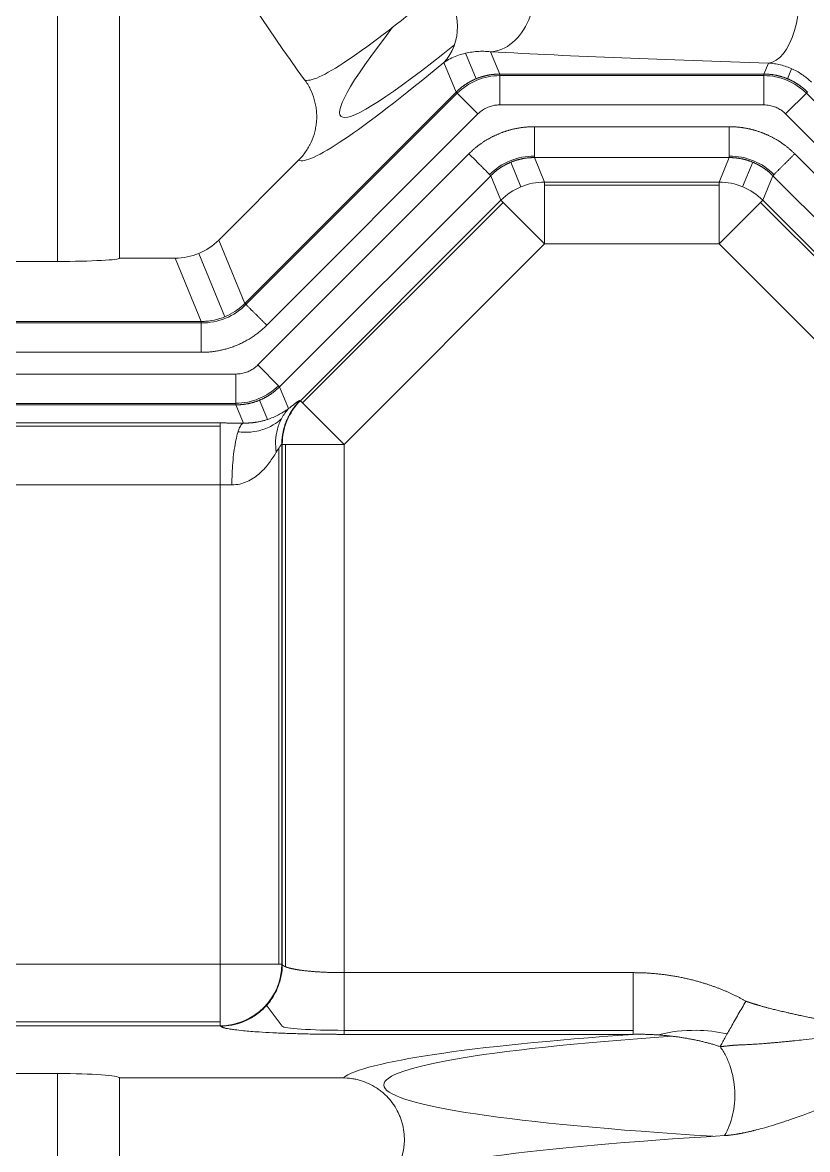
# Model space of a CAD drawing. Header units: millimetres. Extents: x 409 to 2276, y 1039 to 1674.
# Drawn here: x 1726.27 to 1738.97, y 1477.09 to 1495.32 of the extents above; entities that cross this region are included whole.
import ezdxf

# ---------------------------------------------------------------- set-up
doc = ezdxf.new("R2010")
doc.units = ezdxf.units.MM
doc.layers.add('粗实线层', color=7, linetype='Continuous', lineweight=35)

msp = doc.modelspace()

# ---------------------------------------------------------------- linework, layer by layer
at = {"layer": '粗实线层', "lineweight": 20}
for p, q in [((1726.838, 1491.457), (1726.838, 1504.55)), ((1727.838, 1491.51), (1727.838, 1500.062)), ((1733.609, 1494.411), (1733.437, 1494.825)), ((1733.99, 1494.488), (1733.841, 1494.848)), ((1733.284, 1494.195), (1733.086, 1494.675)), ((1738.262, 1494.488), (1738.336, 1494.666)), ((1738.644, 1494.411), (1738.712, 1494.574)), ((1733.99, 1493.989), (1733.99, 1494.488)), ((1738.262, 1494.488), (1733.99, 1494.488)), ((1733.99, 1494.463), (1738.262, 1494.463)), ((1738.262, 1493.989), (1738.262, 1494.488)), ((1733.284, 1494.195), (1729.868, 1490.779)), ((1733.637, 1493.842), (1733.284, 1494.195)), ((1738.615, 1493.842), (1738.968, 1494.195)), ((1729.885, 1490.761), (1733.302, 1494.178)), ((1738.951, 1494.178), (1742.367, 1490.761)), ((1733.637, 1493.842), (1730.221, 1490.426)), ((1738.262, 1493.989), (1733.99, 1493.989)), ((1742.032, 1490.426), (1738.615, 1493.842)), ((1737.703, 1493.636), (1734.55, 1493.636)), ((1733.491, 1493.197), (1730.076, 1489.782)), ((1734.55, 1493.137), (1734.715, 1492.74)), ((1737.703, 1493.137), (1734.55, 1493.137)), ((1737.703, 1493.137), (1737.538, 1492.74)), ((1742.177, 1489.782), (1738.762, 1493.197)), ((1730.737, 1493.095), (1729.444, 1491.802)), ((1734.333, 1492.663), (1734.168, 1493.06)), ((1737.92, 1492.663), (1738.084, 1493.06)), ((1733.844, 1492.844), (1730.429, 1489.429)), ((1733.844, 1492.844), (1734.008, 1492.447)), ((1734.715, 1491.741), (1734.715, 1492.74)), ((1734.715, 1492.74), (1737.538, 1492.74)), ((1737.538, 1491.741), (1737.538, 1492.74)), ((1738.409, 1492.844), (1738.244, 1492.447)), ((1741.824, 1489.429), (1738.409, 1492.844)), ((1734.715, 1492.69), (1737.538, 1492.69)), ((1730.765, 1489.204), (1734.008, 1492.447)), ((1730.8, 1489.169), (1734.044, 1492.412)), ((1734.715, 1491.741), (1734.008, 1492.447)), ((1737.538, 1491.741), (1738.244, 1492.447)), ((1738.209, 1492.412), (1741.452, 1489.169)), ((1738.244, 1492.447), (1741.488, 1489.204)), ((1729.444, 1491.802), (1729.868, 1490.779)), ((1731.471, 1488.498), (1734.715, 1491.741)), ((1734.715, 1491.741), (1737.538, 1491.741)), ((1737.538, 1491.741), (1740.781, 1488.498)), ((1728.738, 1491.51), (1727.838, 1491.51)), ((1728.738, 1491.51), (1729.162, 1490.486)), ((1729.544, 1490.563), (1729.12, 1491.586)), ((1726.838, 1491.457), (1724.338, 1491.457)), ((1729.162, 1490.486), (1632.091, 1490.486)), ((1632.091, 1490.462), (1729.162, 1490.462)), ((1729.162, 1489.987), (1729.162, 1490.486)), ((1729.162, 1489.987), (1632.091, 1489.987)), ((1729.723, 1489.636), (1631.53, 1489.636)), ((1729.723, 1489.137), (1729.723, 1489.636)), ((1730.429, 1489.429), (1730.076, 1489.782)), ((1730.575, 1489.076), (1730.429, 1489.429)), ((1631.53, 1489.162), (1729.723, 1489.162)), ((1729.723, 1489.137), (1631.53, 1489.137)), ((1729.845, 1488.843), (1729.723, 1489.137)), ((1730.105, 1489.214), (1730.234, 1488.901)), ((1730.765, 1489.204), (1730.758, 1489.205)), ((1731.471, 1488.498), (1730.765, 1489.204)), ((1725.86, 1488.844), (1729.468, 1488.844)), ((1729.468, 1488.795), (1725.86, 1488.795)), ((1730.549, 1488.88), (1730.543, 1488.882)), ((1730.417, 1488.44), (1730.417, 1480.094)), ((1730.464, 1488.5), (1730.467, 1488.5)), ((1730.467, 1488.5), (1730.467, 1480.094)), ((1730.473, 1488.498), (1730.467, 1488.5)), ((1730.473, 1480.086), (1730.473, 1488.498)), ((1731.471, 1488.498), (1730.473, 1488.498)), ((1730.522, 1480.05), (1730.522, 1488.498)), ((1731.471, 1479.954), (1731.471, 1488.498)), ((1725.341, 1487.846), (1729.468, 1487.846)), ((1729.468, 1487.846), (1729.468, 1480.094)), ((1712.744, 1480.094), (1729.468, 1480.094)), ((1729.468, 1480.094), (1730.467, 1480.094)), ((1729.468, 1480.094), (1729.468, 1479.096)), ((1730.467, 1480.094), (1730.473, 1480.086)), ((1731.471, 1479.954), (1736.148, 1479.954)), ((1736.148, 1479.954), (1736.148, 1478.956)), ((1730.472, 1479.088), (1730.214, 1479.433)), ((1729.468, 1479.161), (1712.744, 1479.161)), ((1712.744, 1479.096), (1729.468, 1479.096)), ((1729.468, 1479.096), (1729.474, 1479.089)), ((1731.471, 1479.021), (1736.148, 1479.021)), ((1731.471, 1478.956), (1736.148, 1478.956)), ((1724.338, 1478.322), (1726.838, 1478.322)), ((1726.838, 1464.772), (1726.838, 1478.322)), ((1727.838, 1478.252), (1731.45, 1478.252)), ((1727.838, 1469.26), (1727.838, 1478.252))]:
    msp.add_line(p, q, dxfattribs=at)
msp.add_arc((1748.126, 1507.161), 21.494, 199.2849, 216.4349, dxfattribs=at)
for centre, major_axis, ratio, start_param, end_param in [((1733.841, 1495.847), (-0.054, -0.999), 0.718947, 0.075367, 2.137111), ((1738.336, 1495.665), (-0.03, -1), 0.49273, 0.06018, 2.121926), ((1745.85, 1509.437), (15.031, 15.031), 0.052336, 3.157201, 3.646995), ((1732.38, 1495.381), (0.637, -0.771), 0.873781, 0.107825, 1.528148), ((1746.451, 1508.837), (15.031, 15.031), 0.052336, 2.750099, 3.591554), ((1748.126, 1495.569), (19.842, 0), 0.052336, 3.908682, 4.196388), ((1746.451, 1508.837), (15.73, 15.73), 0.052336, 3.15851, 3.646994), ((1734.002, 1493.462), (-0.383, 0.925), 0.998395, 5.901338, 6.665033), ((1738.251, 1493.462), (0.383, 0.925), 0.998395, 5.901338, 6.665033), ((1734.541, 1492.16), (0.383, -0.925), 0.998395, 2.739177, 3.544008), ((1737.712, 1492.16), (-0.383, -0.925), 0.998395, 2.739177, 3.544008), ((1734.715, 1491.741), (0.924, 0.383), 0.998395, 1.178665, 1.962928), ((1737.538, 1491.741), (0.924, -0.383), 0.998395, 1.178665, 1.962928), ((1728.737, 1492.511), (0.383, -0.925), 0.998395, 5.891054, 6.675317), ((1726.838, 1491.51), (-1, 0), 0.052408, 1.570796, 3.141593), ((1729.171, 1491.463), (0.383, -0.925), 0.998395, 5.88077, 6.6856), ((1729.711, 1490.163), (-0.383, 0.925), 0.998395, 2.759745, 3.52344), ((1731.471, 1488.498), (0.383, 0.924), 0.998395, 1.178665, 1.962928), ((1729.468, 1480.094), (0.8, 0.6), 0.996204, 4.071054, 5.6382), ((1731.471, 1479.091), (-1, 0), 0.069927, 0.044693, 1.570796), ((1748.126, 1478.139), (-16.755, 0), 0.069756, 5.508891, 6.186275), ((1748.126, 1478.139), (16.011, 0), 0.069756, 2.358215, 3.981632), ((1726.838, 1478.252), (-1, 0), 0.069927, 3.141593, 4.712389), ((1748.126, 1476.476), (-16.011, 0), 0.069756, 5.427735, 6.18907)]:
    msp.add_ellipse(centre, major_axis=major_axis, ratio=ratio, start_param=start_param, end_param=end_param, dxfattribs=at)
for points, degree in [([(1733.841, 1494.848), (1733.806, 1494.852), (1733.735, 1494.857), (1733.626, 1494.854), (1733.516, 1494.842), (1733.406, 1494.819), (1733.297, 1494.785), (1733.189, 1494.738), (1733.12, 1494.697), (1733.086, 1494.675)], 3), ([(1739.035, 1494.356), (1739.015, 1494.375), (1738.972, 1494.414), (1738.899, 1494.47), (1738.818, 1494.522), (1738.728, 1494.568), (1738.631, 1494.608), (1738.532, 1494.637), (1738.433, 1494.657), (1738.368, 1494.664), (1738.336, 1494.666)], 3), ([(1733.99, 1493.989), (1733.969, 1493.989), (1733.925, 1493.986), (1733.855, 1493.972), (1733.783, 1493.946), (1733.709, 1493.905), (1733.661, 1493.866), (1733.637, 1493.842)], 3), ([(1738.615, 1493.842), (1738.6, 1493.858), (1738.567, 1493.887), (1738.508, 1493.926), (1738.438, 1493.959), (1738.357, 1493.982), (1738.295, 1493.989), (1738.262, 1493.989)], 3), ([(1730.076, 1489.782), (1730.06, 1489.766), (1730.025, 1489.736), (1729.965, 1489.697), (1729.897, 1489.665), (1729.817, 1489.642), (1729.756, 1489.636), (1729.723, 1489.636)], 3), ([(1729.468, 1488.844), (1729.658, 1488.844), (1729.845, 1488.843)], 2), ([(1729.468, 1487.846), (1729.5, 1487.846), (1729.563, 1487.845), (1729.626, 1487.845), (1729.657, 1487.844)], 3)]:
    msp.add_open_spline(points, degree=degree, dxfattribs=at)
for points, degree, knots in [([(1730.737, 1493.095), (1730.779, 1493.137), (1730.817, 1493.183), (1730.867, 1493.255), (1730.883, 1493.28), (1730.905, 1493.319), (1730.912, 1493.332), (1730.926, 1493.358), (1730.932, 1493.372), (1730.963, 1493.439), (1730.983, 1493.495), (1731.005, 1493.58), (1731.011, 1493.609), (1731.018, 1493.653), (1731.02, 1493.668), (1731.024, 1493.698), (1731.025, 1493.712), (1731.031, 1493.786), (1731.03, 1493.845), (1731.021, 1493.933), (1731.017, 1493.963), (1731.008, 1494.006), (1731.005, 1494.021), (1730.998, 1494.05), (1730.994, 1494.064), (1730.974, 1494.136), (1730.952, 1494.19), (1730.913, 1494.27), (1730.899, 1494.296), (1730.868, 1494.347), (1730.851, 1494.372), (1730.834, 1494.396)], 3, [0, 0, 0, 0, 0.125, 0.125, 0.1875, 0.1875, 0.21875, 0.21875, 0.25, 0.25, 0.375, 0.375, 0.4375, 0.4375, 0.46875, 0.46875, 0.5, 0.5, 0.625, 0.625, 0.6875, 0.6875, 0.71875, 0.71875, 0.75, 0.75, 0.875, 0.875, 0.9375, 0.9375, 1, 1, 1, 1]), ([(1733.99, 1494.488), (1733.986, 1494.488), (1733.976, 1494.488), (1733.961, 1494.487), (1733.946, 1494.487), (1733.931, 1494.486), (1733.917, 1494.485), (1733.902, 1494.484), (1733.887, 1494.482), (1733.872, 1494.481), (1733.858, 1494.479), (1733.843, 1494.477), (1733.828, 1494.475), (1733.814, 1494.472), (1733.799, 1494.469), (1733.785, 1494.466), (1733.77, 1494.463), (1733.756, 1494.46), (1733.742, 1494.456), (1733.727, 1494.452), (1733.713, 1494.448), (1733.699, 1494.444), (1733.685, 1494.44), (1733.671, 1494.435), (1733.657, 1494.43), (1733.643, 1494.425), (1733.629, 1494.42), (1733.615, 1494.415), (1733.602, 1494.409), (1733.588, 1494.403), (1733.575, 1494.397), (1733.561, 1494.391), (1733.548, 1494.384), (1733.535, 1494.378), (1733.521, 1494.371), (1733.508, 1494.364), (1733.496, 1494.356), (1733.483, 1494.349), (1733.47, 1494.341), (1733.457, 1494.334), (1733.445, 1494.326), (1733.433, 1494.317), (1733.42, 1494.309), (1733.408, 1494.301), (1733.396, 1494.292), (1733.385, 1494.283), (1733.373, 1494.274), (1733.361, 1494.265), (1733.35, 1494.255), (1733.339, 1494.246), (1733.327, 1494.236), (1733.316, 1494.226), (1733.306, 1494.216), (1733.295, 1494.206), (1733.288, 1494.199), (1733.284, 1494.195)], 3, [0, 0, 0, 0, 0.018859, 0.037718, 0.056578, 0.075438, 0.094298, 0.113158, 0.132018, 0.150879, 0.16974, 0.188601, 0.207463, 0.226325, 0.245187, 0.264049, 0.282912, 0.301775, 0.320639, 0.339503, 0.358367, 0.377231, 0.396096, 0.414962, 0.433827, 0.452693, 0.47156, 0.490427, 0.509294, 0.528161, 0.547029, 0.565897, 0.584766, 0.603635, 0.622505, 0.641374, 0.660245, 0.679116, 0.697987, 0.716859, 0.735731, 0.754604, 0.773478, 0.792351, 0.811226, 0.830101, 0.848977, 0.867853, 0.88673, 0.905608, 0.924486, 0.943364, 0.962243, 0.981121, 1, 1, 1, 1]), ([(1738.968, 1494.195), (1738.965, 1494.199), (1738.958, 1494.206), (1738.947, 1494.216), (1738.936, 1494.226), (1738.925, 1494.236), (1738.914, 1494.246), (1738.903, 1494.255), (1738.891, 1494.265), (1738.88, 1494.274), (1738.868, 1494.283), (1738.856, 1494.292), (1738.844, 1494.3), (1738.832, 1494.309), (1738.82, 1494.317), (1738.808, 1494.326), (1738.795, 1494.334), (1738.783, 1494.341), (1738.77, 1494.349), (1738.757, 1494.356), (1738.744, 1494.364), (1738.731, 1494.371), (1738.718, 1494.378), (1738.705, 1494.384), (1738.692, 1494.391), (1738.678, 1494.397), (1738.665, 1494.403), (1738.651, 1494.409), (1738.638, 1494.414), (1738.624, 1494.42), (1738.61, 1494.425), (1738.596, 1494.43), (1738.582, 1494.435), (1738.568, 1494.44), (1738.554, 1494.444), (1738.54, 1494.448), (1738.525, 1494.452), (1738.511, 1494.456), (1738.497, 1494.46), (1738.482, 1494.463), (1738.468, 1494.466), (1738.453, 1494.469), (1738.439, 1494.472), (1738.424, 1494.475), (1738.41, 1494.477), (1738.395, 1494.479), (1738.38, 1494.481), (1738.366, 1494.482), (1738.351, 1494.484), (1738.336, 1494.485), (1738.321, 1494.486), (1738.307, 1494.487), (1738.292, 1494.487), (1738.277, 1494.488), (1738.267, 1494.488), (1738.262, 1494.488)], 3, [0, 0, 0, 0, 0.018859, 0.037718, 0.056577, 0.075436, 0.094296, 0.113156, 0.132016, 0.150877, 0.169738, 0.188599, 0.20746, 0.226322, 0.245184, 0.264046, 0.282909, 0.301772, 0.320635, 0.339499, 0.358363, 0.377228, 0.396092, 0.414958, 0.433823, 0.452689, 0.471556, 0.490423, 0.50929, 0.528157, 0.547025, 0.565894, 0.584762, 0.603631, 0.622501, 0.641371, 0.660241, 0.679112, 0.697984, 0.716856, 0.735728, 0.754601, 0.773475, 0.792349, 0.811224, 0.830099, 0.848975, 0.867852, 0.886729, 0.905606, 0.924485, 0.943363, 0.962242, 0.981121, 1, 1, 1, 1]), ([(1734.55, 1493.636), (1734.543, 1493.636), (1734.53, 1493.636), (1734.509, 1493.636), (1734.489, 1493.635), (1734.469, 1493.634), (1734.449, 1493.633), (1734.428, 1493.631), (1734.408, 1493.629), (1734.388, 1493.627), (1734.368, 1493.625), (1734.348, 1493.622), (1734.328, 1493.62), (1734.308, 1493.616), (1734.288, 1493.613), (1734.268, 1493.609), (1734.248, 1493.605), (1734.228, 1493.601), (1734.208, 1493.597), (1734.188, 1493.592), (1734.169, 1493.587), (1734.149, 1493.582), (1734.13, 1493.576), (1734.11, 1493.57), (1734.091, 1493.564), (1734.072, 1493.558), (1734.052, 1493.551), (1734.033, 1493.544), (1734.014, 1493.537), (1733.995, 1493.53), (1733.977, 1493.522), (1733.958, 1493.514), (1733.939, 1493.506), (1733.921, 1493.497), (1733.902, 1493.489), (1733.884, 1493.48), (1733.866, 1493.471), (1733.848, 1493.461), (1733.83, 1493.452), (1733.813, 1493.442), (1733.795, 1493.432), (1733.778, 1493.422), (1733.76, 1493.411), (1733.743, 1493.4), (1733.726, 1493.389), (1733.709, 1493.378), (1733.692, 1493.366), (1733.676, 1493.355), (1733.66, 1493.343), (1733.643, 1493.331), (1733.627, 1493.318), (1733.611, 1493.306), (1733.596, 1493.293), (1733.58, 1493.28), (1733.565, 1493.267), (1733.55, 1493.253), (1733.535, 1493.24), (1733.52, 1493.226), (1733.505, 1493.212), (1733.496, 1493.202), (1733.491, 1493.197)], 3, [0, 0, 0, 0, 0.01726, 0.03452, 0.051778, 0.069035, 0.086291, 0.103545, 0.120799, 0.138051, 0.155303, 0.172554, 0.189803, 0.207052, 0.2243, 0.241547, 0.258794, 0.27604, 0.293286, 0.310532, 0.327779, 0.345025, 0.362271, 0.379517, 0.396764, 0.41401, 0.431256, 0.448503, 0.465749, 0.482995, 0.500241, 0.517486, 0.534731, 0.551975, 0.569219, 0.586461, 0.603703, 0.620944, 0.638184, 0.655423, 0.67266, 0.689897, 0.707132, 0.724366, 0.741598, 0.758829, 0.77606, 0.793289, 0.810517, 0.827745, 0.844971, 0.862198, 0.879424, 0.896649, 0.913875, 0.9311, 0.948325, 0.96555, 0.982775, 1, 1, 1, 1]), ([(1738.762, 1493.197), (1738.757, 1493.202), (1738.747, 1493.212), (1738.733, 1493.226), (1738.718, 1493.24), (1738.703, 1493.253), (1738.688, 1493.267), (1738.672, 1493.28), (1738.657, 1493.293), (1738.641, 1493.306), (1738.625, 1493.318), (1738.609, 1493.331), (1738.593, 1493.343), (1738.576, 1493.355), (1738.56, 1493.367), (1738.543, 1493.378), (1738.526, 1493.389), (1738.509, 1493.4), (1738.492, 1493.411), (1738.475, 1493.422), (1738.457, 1493.432), (1738.44, 1493.442), (1738.422, 1493.452), (1738.404, 1493.462), (1738.386, 1493.471), (1738.368, 1493.48), (1738.35, 1493.489), (1738.331, 1493.498), (1738.313, 1493.506), (1738.294, 1493.514), (1738.276, 1493.522), (1738.257, 1493.53), (1738.238, 1493.537), (1738.219, 1493.544), (1738.2, 1493.551), (1738.181, 1493.558), (1738.161, 1493.564), (1738.142, 1493.57), (1738.123, 1493.576), (1738.103, 1493.582), (1738.083, 1493.587), (1738.064, 1493.592), (1738.044, 1493.597), (1738.024, 1493.601), (1738.004, 1493.605), (1737.985, 1493.609), (1737.965, 1493.613), (1737.945, 1493.617), (1737.925, 1493.62), (1737.905, 1493.623), (1737.884, 1493.625), (1737.864, 1493.627), (1737.844, 1493.629), (1737.824, 1493.631), (1737.804, 1493.633), (1737.784, 1493.634), (1737.763, 1493.635), (1737.743, 1493.636), (1737.723, 1493.636), (1737.709, 1493.636), (1737.703, 1493.636)], 3, [0, 0, 0, 0, 0.01726, 0.03452, 0.051778, 0.069035, 0.086291, 0.103545, 0.120799, 0.138051, 0.155303, 0.172554, 0.189803, 0.207052, 0.2243, 0.241547, 0.258794, 0.27604, 0.293286, 0.310532, 0.327779, 0.345025, 0.362271, 0.379517, 0.396764, 0.41401, 0.431257, 0.448503, 0.465749, 0.482995, 0.500241, 0.517486, 0.534731, 0.551975, 0.569219, 0.586461, 0.603703, 0.620944, 0.638184, 0.655423, 0.67266, 0.689897, 0.707132, 0.724366, 0.741598, 0.758829, 0.77606, 0.793289, 0.810517, 0.827745, 0.844971, 0.862198, 0.879424, 0.896649, 0.913875, 0.9311, 0.948325, 0.96555, 0.982775, 1, 1, 1, 1]), ([(1737.703, 1493.137), (1737.703, 1493.138), (1737.703, 1493.143), (1737.703, 1493.158), (1737.703, 1493.169), (1737.703, 1493.195), (1737.703, 1493.211), (1737.703, 1493.248), (1737.703, 1493.269), (1737.703, 1493.315), (1737.703, 1493.34), (1737.703, 1493.393), (1737.703, 1493.421), (1737.703, 1493.48), (1737.703, 1493.511), (1737.703, 1493.573), (1737.703, 1493.604), (1737.703, 1493.636)], 3, [0, 0, 0, 0, 0.125, 0.125, 0.25, 0.25, 0.375, 0.375, 0.5, 0.5, 0.625, 0.625, 0.75, 0.75, 0.875, 0.875, 1, 1, 1, 1]), ([(1733.844, 1492.844), (1733.843, 1492.845), (1733.839, 1492.849), (1733.829, 1492.859), (1733.821, 1492.867), (1733.803, 1492.886), (1733.791, 1492.897), (1733.765, 1492.923), (1733.75, 1492.938), (1733.718, 1492.97), (1733.683, 1493.006), (1733.643, 1493.046), (1733.601, 1493.087), (1733.58, 1493.109), (1733.536, 1493.153), (1733.513, 1493.175), (1733.491, 1493.197)], 3, [0, 0, 0, 0, 0.125, 0.125, 0.25, 0.25, 0.375, 0.375, 0.5, 0.5, 0.625, 0.75, 0.75, 0.875, 0.875, 1, 1, 1, 1]), ([(1734.55, 1493.137), (1734.545, 1493.137), (1734.535, 1493.137), (1734.52, 1493.136), (1734.506, 1493.136), (1734.491, 1493.135), (1734.476, 1493.134), (1734.461, 1493.133), (1734.447, 1493.132), (1734.432, 1493.13), (1734.417, 1493.128), (1734.403, 1493.126), (1734.388, 1493.124), (1734.373, 1493.121), (1734.359, 1493.118), (1734.344, 1493.115), (1734.33, 1493.112), (1734.315, 1493.109), (1734.301, 1493.105), (1734.287, 1493.102), (1734.272, 1493.098), (1734.258, 1493.093), (1734.244, 1493.089), (1734.23, 1493.084), (1734.216, 1493.079), (1734.202, 1493.074), (1734.188, 1493.069), (1734.175, 1493.064), (1734.161, 1493.058), (1734.147, 1493.052), (1734.134, 1493.046), (1734.12, 1493.04), (1734.107, 1493.033), (1734.094, 1493.027), (1734.081, 1493.02), (1734.068, 1493.013), (1734.055, 1493.006), (1734.042, 1492.998), (1734.029, 1492.991), (1734.017, 1492.983), (1734.004, 1492.975), (1733.992, 1492.967), (1733.98, 1492.958), (1733.968, 1492.95), (1733.956, 1492.941), (1733.944, 1492.932), (1733.932, 1492.923), (1733.921, 1492.914), (1733.909, 1492.904), (1733.898, 1492.895), (1733.887, 1492.885), (1733.876, 1492.875), (1733.865, 1492.865), (1733.854, 1492.855), (1733.847, 1492.848), (1733.844, 1492.844)], 3, [0, 0, 0, 0, 0.01888, 0.03776, 0.056638, 0.075515, 0.094392, 0.113268, 0.132143, 0.151017, 0.16989, 0.188763, 0.207635, 0.226506, 0.245377, 0.264247, 0.283117, 0.301985, 0.320854, 0.339722, 0.358589, 0.377456, 0.396322, 0.415189, 0.434054, 0.45292, 0.471785, 0.49065, 0.509514, 0.528379, 0.547243, 0.566107, 0.584971, 0.603835, 0.622698, 0.641562, 0.660426, 0.679289, 0.698153, 0.717017, 0.735881, 0.754744, 0.773609, 0.792473, 0.811337, 0.830202, 0.849067, 0.867932, 0.886798, 0.905664, 0.92453, 0.943397, 0.962264, 0.981132, 1, 1, 1, 1]), ([(1738.409, 1492.844), (1738.405, 1492.848), (1738.398, 1492.855), (1738.387, 1492.865), (1738.377, 1492.875), (1738.366, 1492.885), (1738.355, 1492.895), (1738.343, 1492.904), (1738.332, 1492.914), (1738.32, 1492.923), (1738.309, 1492.932), (1738.297, 1492.941), (1738.285, 1492.95), (1738.273, 1492.958), (1738.26, 1492.967), (1738.248, 1492.975), (1738.236, 1492.983), (1738.223, 1492.991), (1738.21, 1492.998), (1738.198, 1493.006), (1738.185, 1493.013), (1738.172, 1493.02), (1738.159, 1493.027), (1738.145, 1493.033), (1738.132, 1493.04), (1738.119, 1493.046), (1738.105, 1493.052), (1738.092, 1493.058), (1738.078, 1493.064), (1738.064, 1493.069), (1738.05, 1493.074), (1738.036, 1493.08), (1738.022, 1493.084), (1738.008, 1493.089), (1737.994, 1493.093), (1737.98, 1493.098), (1737.966, 1493.102), (1737.951, 1493.105), (1737.937, 1493.109), (1737.923, 1493.112), (1737.908, 1493.116), (1737.894, 1493.118), (1737.879, 1493.121), (1737.865, 1493.124), (1737.85, 1493.126), (1737.835, 1493.128), (1737.821, 1493.13), (1737.806, 1493.132), (1737.791, 1493.133), (1737.776, 1493.134), (1737.762, 1493.135), (1737.747, 1493.136), (1737.732, 1493.136), (1737.717, 1493.137), (1737.707, 1493.137), (1737.703, 1493.137)], 3, [0, 0, 0, 0, 0.018881, 0.03776, 0.056639, 0.075517, 0.094394, 0.11327, 0.132145, 0.151019, 0.169893, 0.188766, 0.207638, 0.22651, 0.24538, 0.264251, 0.28312, 0.301989, 0.320858, 0.339726, 0.358593, 0.37746, 0.396327, 0.415193, 0.434059, 0.452924, 0.47179, 0.490654, 0.509519, 0.528383, 0.547248, 0.566112, 0.584975, 0.603839, 0.622703, 0.641566, 0.66043, 0.679293, 0.698157, 0.71702, 0.735884, 0.754748, 0.773612, 0.792476, 0.81134, 0.830205, 0.84907, 0.867935, 0.8868, 0.905666, 0.924532, 0.943398, 0.962265, 0.981132, 1, 1, 1, 1]), ([(1729.868, 1490.779), (1729.788, 1490.699), (1729.59, 1490.559), (1729.333, 1490.491), (1729.185, 1490.486), (1729.162, 1490.486)], 3, [0, 0, 0, 0, 0.43417, 0.911466, 1, 1, 1, 1]), ([(1730.221, 1490.426), (1730.006, 1490.211), (1729.722, 1490.096), (1729.452, 1489.987), (1729.162, 1489.987)], 2, [0, 0, 0, 0.5, 0.5, 1, 1, 1]), ([(1730.429, 1489.429), (1730.425, 1489.426), (1730.418, 1489.419), (1730.408, 1489.409), (1730.397, 1489.399), (1730.386, 1489.389), (1730.375, 1489.379), (1730.363, 1489.369), (1730.352, 1489.36), (1730.34, 1489.351), (1730.329, 1489.342), (1730.317, 1489.333), (1730.305, 1489.324), (1730.293, 1489.316), (1730.281, 1489.307), (1730.268, 1489.299), (1730.256, 1489.291), (1730.243, 1489.283), (1730.231, 1489.276), (1730.218, 1489.268), (1730.205, 1489.261), (1730.192, 1489.254), (1730.179, 1489.247), (1730.165, 1489.24), (1730.152, 1489.234), (1730.139, 1489.228), (1730.125, 1489.222), (1730.112, 1489.216), (1730.098, 1489.21), (1730.084, 1489.205), (1730.07, 1489.199), (1730.056, 1489.194), (1730.042, 1489.189), (1730.028, 1489.185), (1730.014, 1489.18), (1730, 1489.176), (1729.986, 1489.172), (1729.972, 1489.168), (1729.957, 1489.165), (1729.943, 1489.161), (1729.928, 1489.158), (1729.914, 1489.155), (1729.899, 1489.153), (1729.885, 1489.15), (1729.87, 1489.148), (1729.855, 1489.146), (1729.841, 1489.144), (1729.826, 1489.142), (1729.811, 1489.141), (1729.797, 1489.14), (1729.782, 1489.139), (1729.767, 1489.138), (1729.752, 1489.137), (1729.738, 1489.137), (1729.728, 1489.137), (1729.723, 1489.137)], 3, [0, 0, 0, 0, 0.018878, 0.037756, 0.056633, 0.07551, 0.094386, 0.113262, 0.132137, 0.151012, 0.169887, 0.188761, 0.207635, 0.226508, 0.245381, 0.264253, 0.283126, 0.301997, 0.320869, 0.33974, 0.35861, 0.37748, 0.39635, 0.41522, 0.434089, 0.452957, 0.471825, 0.490693, 0.509561, 0.528428, 0.547295, 0.566161, 0.585028, 0.603893, 0.622759, 0.641624, 0.660489, 0.679353, 0.698217, 0.717081, 0.735944, 0.754807, 0.77367, 0.792533, 0.811395, 0.830257, 0.849118, 0.86798, 0.88684, 0.905701, 0.924561, 0.943422, 0.962281, 0.981141, 1, 1, 1, 1]), ([(1730.464, 1488.5), (1730.464, 1488.505), (1730.464, 1488.515), (1730.464, 1488.531), (1730.465, 1488.548), (1730.466, 1488.566), (1730.468, 1488.585), (1730.47, 1488.605), (1730.473, 1488.626), (1730.476, 1488.648), (1730.48, 1488.671), (1730.487, 1488.709), (1730.498, 1488.756), (1730.514, 1488.809), (1730.529, 1488.849), (1730.544, 1488.887), (1730.561, 1488.926), (1730.583, 1488.969), (1730.607, 1489.012), (1730.631, 1489.05), (1730.653, 1489.081), (1730.672, 1489.106), (1730.689, 1489.128), (1730.705, 1489.147), (1730.719, 1489.164), (1730.731, 1489.177), (1730.742, 1489.189), (1730.751, 1489.198), (1730.756, 1489.203), (1730.758, 1489.205)], 3, [0, 0, 0, 0, 0.018902, 0.039162, 0.06079, 0.083796, 0.108191, 0.133983, 0.161183, 0.189796, 0.219831, 0.251292, 0.33612, 0.406114, 0.46099, 0.500601, 0.561916, 0.624067, 0.686991, 0.750617, 0.794351, 0.834018, 0.869638, 0.90124, 0.928851, 0.952504, 0.972229, 0.988052, 1, 1, 1, 1]), ([(1730.758, 1489.205), (1730.756, 1489.203), (1730.752, 1489.199), (1730.746, 1489.193), (1730.739, 1489.186), (1730.732, 1489.178), (1730.724, 1489.169), (1730.715, 1489.159), (1730.702, 1489.144), (1730.687, 1489.125), (1730.67, 1489.104), (1730.657, 1489.086), (1730.644, 1489.068), (1730.627, 1489.043), (1730.609, 1489.014), (1730.591, 1488.983), (1730.576, 1488.955), (1730.562, 1488.926), (1730.549, 1488.897), (1730.537, 1488.868), (1730.526, 1488.839), (1730.516, 1488.809), (1730.506, 1488.779), (1730.498, 1488.749), (1730.491, 1488.718), (1730.484, 1488.687), (1730.479, 1488.656), (1730.475, 1488.625), (1730.471, 1488.594), (1730.469, 1488.563), (1730.467, 1488.531), (1730.467, 1488.51), (1730.467, 1488.5)], 3, [0, 0, 0, 0, 0.009943, 0.021276, 0.034003, 0.048125, 0.063646, 0.080565, 0.098884, 0.138107, 0.173198, 0.204168, 0.221806, 0.259549, 0.317395, 0.355504, 0.395581, 0.437628, 0.477882, 0.518121, 0.558346, 0.598556, 0.638754, 0.678938, 0.71911, 0.75927, 0.799418, 0.839555, 0.879681, 0.919797, 0.959903, 1, 1, 1, 1]), ([(1730.575, 1489.076), (1730.658, 1489.146), (1730.727, 1489.194), (1730.753, 1489.207), (1730.758, 1489.205)], 2, [0, 0, 0, 0.571429, 0.785714, 1, 1, 1]), ([(1729.758, 1488.703), (1729.791, 1488.699), (1729.825, 1488.696), (1729.93, 1488.693), (1730, 1488.7), (1730.148, 1488.73), (1730.222, 1488.758), (1730.343, 1488.819), (1730.391, 1488.852), (1730.439, 1488.893), (1730.451, 1488.905), (1730.459, 1488.914)], 3, [0, 0, 0, 0, 0.090645, 0.090645, 0.293964, 0.293964, 0.571648, 0.571648, 0.853362, 0.853362, 1, 1, 1, 1]), ([(1730.068, 1488.86), (1730.087, 1488.863), (1730.123, 1488.87), (1730.176, 1488.883), (1730.227, 1488.899), (1730.294, 1488.922), (1730.372, 1488.955), (1730.431, 1488.986), (1730.468, 1489.007), (1730.486, 1489.018), (1730.503, 1489.029), (1730.52, 1489.039), (1730.535, 1489.049), (1730.549, 1489.059), (1730.563, 1489.068), (1730.571, 1489.074), (1730.575, 1489.076)], 3, [0, 0, 0, 0, 0.066001, 0.136092, 0.210528, 0.289524, 0.454752, 0.629971, 0.676248, 0.722487, 0.768704, 0.814913, 0.861132, 0.907375, 0.953659, 1, 1, 1, 1]), ([(1730.375, 1488.37), (1730.366, 1488.43), (1730.362, 1488.493), (1730.367, 1488.619), (1730.377, 1488.682), (1730.409, 1488.806), (1730.433, 1488.866), (1730.494, 1488.979), (1730.532, 1489.031), (1730.575, 1489.077)], 3, [0, 0, 0, 0, 0.25, 0.25, 0.5, 0.5, 0.75, 0.75, 1, 1, 1, 1]), ([(1729.468, 1487.846), (1729.468, 1487.909), (1729.468, 1487.972), (1729.468, 1488.097), (1729.468, 1488.158), (1729.468, 1488.275), (1729.468, 1488.332), (1729.468, 1488.438), (1729.468, 1488.488), (1729.468, 1488.58), (1729.468, 1488.622), (1729.468, 1488.695), (1729.468, 1488.727), (1729.468, 1488.78), (1729.468, 1488.801), (1729.468, 1488.832), (1729.468, 1488.841), (1729.468, 1488.844)], 3, [0, 0, 0, 0, 0.125, 0.125, 0.25, 0.25, 0.375, 0.375, 0.5, 0.5, 0.625, 0.625, 0.75, 0.75, 0.875, 0.875, 1, 1, 1, 1]), ([(1729.657, 1487.844), (1729.657, 1487.901), (1729.659, 1487.961), (1729.664, 1488.081), (1729.668, 1488.142), (1729.677, 1488.261), (1729.683, 1488.32), (1729.698, 1488.431), (1729.706, 1488.484), (1729.724, 1488.581), (1729.734, 1488.624), (1729.755, 1488.7), (1729.766, 1488.732), (1729.789, 1488.784), (1729.8, 1488.804), (1729.823, 1488.832), (1729.834, 1488.84), (1729.845, 1488.843)], 3, [0, 0, 0, 0, 0.125, 0.125, 0.25, 0.25, 0.375, 0.375, 0.5, 0.5, 0.625, 0.625, 0.75, 0.75, 0.875, 0.875, 1, 1, 1, 1]), ([(1729.845, 1488.843), (1729.849, 1488.842), (1729.857, 1488.842), (1729.868, 1488.842), (1729.88, 1488.842), (1729.892, 1488.842), (1729.903, 1488.843), (1729.915, 1488.843), (1729.926, 1488.844), (1729.938, 1488.844), (1729.949, 1488.845), (1729.96, 1488.846), (1729.972, 1488.847), (1729.983, 1488.848), (1729.994, 1488.849), (1730.005, 1488.85), (1730.015, 1488.852), (1730.026, 1488.853), (1730.037, 1488.855), (1730.047, 1488.856), (1730.058, 1488.858), (1730.065, 1488.859), (1730.068, 1488.86), (1730.068, 1488.86)], 3, [0, 0, 0, 0, 0.048317, 0.096732, 0.145258, 0.193909, 0.242698, 0.29164, 0.340747, 0.390032, 0.43951, 0.489191, 0.539091, 0.58922, 0.639591, 0.690217, 0.74111, 0.792281, 0.843742, 0.895505, 0.947581, 0.999981, 1, 1, 1, 1]), ([(1729.657, 1487.844), (1729.701, 1487.843), (1729.744, 1487.848), (1729.828, 1487.866), (1729.868, 1487.88), (1729.981, 1487.932), (1730.049, 1487.98), (1730.168, 1488.086), (1730.219, 1488.144), (1730.307, 1488.261), (1730.345, 1488.319), (1730.375, 1488.37)], 3, [0, 0, 0, 0, 0.125, 0.125, 0.25, 0.25, 0.5, 0.5, 0.75, 0.75, 1, 1, 1, 1]), ([(1730.375, 1488.37), (1730.398, 1488.409), (1730.417, 1488.44), (1730.44, 1488.473), (1730.446, 1488.482), (1730.457, 1488.495), (1730.461, 1488.498), (1730.464, 1488.5)], 3, [0, 0, 0, 0, 0.5, 0.5, 0.75, 0.75, 1, 1, 1, 1]), ([(1730.473, 1480.086), (1730.472, 1480.028), (1730.467, 1479.967), (1730.444, 1479.844), (1730.426, 1479.781), (1730.377, 1479.659), (1730.346, 1479.598), (1730.271, 1479.485), (1730.228, 1479.431), (1730.13, 1479.334), (1730.076, 1479.29), (1729.962, 1479.215), (1729.902, 1479.184), (1729.779, 1479.135), (1729.717, 1479.118), (1729.594, 1479.094), (1729.533, 1479.089), (1729.474, 1479.089)], 3, [0, 0, 0, 0, 0.125, 0.125, 0.25, 0.25, 0.375, 0.375, 0.5, 0.5, 0.625, 0.625, 0.75, 0.75, 0.875, 0.875, 1, 1, 1, 1]), ([(1730.473, 1480.086), (1730.473, 1480.086), (1730.474, 1480.084), (1730.475, 1480.082), (1730.476, 1480.08), (1730.478, 1480.077), (1730.48, 1480.075), (1730.482, 1480.073), (1730.485, 1480.071), (1730.488, 1480.069), (1730.491, 1480.066), (1730.494, 1480.064), (1730.497, 1480.062), (1730.501, 1480.06), (1730.504, 1480.058), (1730.508, 1480.056), (1730.512, 1480.054), (1730.517, 1480.052), (1730.521, 1480.05), (1730.526, 1480.048), (1730.531, 1480.047), (1730.536, 1480.045), (1730.541, 1480.043), (1730.546, 1480.041), (1730.551, 1480.039), (1730.557, 1480.038), (1730.562, 1480.036), (1730.568, 1480.034), (1730.574, 1480.032), (1730.58, 1480.031), (1730.586, 1480.029), (1730.592, 1480.027), (1730.598, 1480.026), (1730.605, 1480.024), (1730.611, 1480.023), (1730.617, 1480.021), (1730.624, 1480.02), (1730.631, 1480.018), (1730.637, 1480.017), (1730.644, 1480.015), (1730.651, 1480.014), (1730.658, 1480.013), (1730.664, 1480.011), (1730.671, 1480.01), (1730.678, 1480.009), (1730.685, 1480.007), (1730.692, 1480.006), (1730.699, 1480.005), (1730.706, 1480.004), (1730.713, 1480.003), (1730.72, 1480.001), (1730.727, 1480), (1730.734, 1479.999), (1730.741, 1479.998), (1730.748, 1479.997), (1730.755, 1479.996), (1730.762, 1479.995), (1730.769, 1479.994), (1730.776, 1479.993), (1730.789, 1479.991), (1730.809, 1479.989), (1730.835, 1479.986), (1730.862, 1479.983), (1730.889, 1479.98), (1730.917, 1479.977), (1730.946, 1479.975), (1730.975, 1479.972), (1731.004, 1479.97), (1731.034, 1479.968), (1731.064, 1479.966), (1731.095, 1479.964), (1731.125, 1479.963), (1731.156, 1479.961), (1731.187, 1479.96), (1731.219, 1479.958), (1731.25, 1479.957), (1731.282, 1479.956), (1731.313, 1479.956), (1731.345, 1479.955), (1731.377, 1479.954), (1731.408, 1479.954), (1731.44, 1479.954), (1731.461, 1479.954), (1731.471, 1479.954)], 3, [0, 0, 0, 0, 0.010975, 0.021869, 0.032681, 0.043412, 0.054061, 0.064629, 0.075116, 0.085521, 0.095845, 0.106087, 0.116248, 0.126328, 0.136326, 0.146243, 0.156079, 0.165833, 0.175506, 0.185097, 0.194607, 0.204036, 0.213384, 0.22265, 0.231834, 0.240937, 0.249959, 0.2589, 0.267759, 0.276537, 0.285234, 0.293849, 0.302383, 0.310836, 0.319207, 0.327497, 0.335706, 0.343833, 0.351879, 0.359844, 0.367728, 0.37553, 0.383251, 0.390891, 0.398449, 0.405926, 0.413322, 0.420637, 0.427871, 0.435023, 0.442094, 0.449084, 0.455992, 0.46282, 0.469566, 0.476231, 0.482815, 0.489318, 0.495739, 0.502079, 0.524846, 0.547508, 0.570067, 0.592522, 0.614875, 0.637124, 0.659271, 0.681316, 0.70326, 0.725102, 0.746843, 0.768483, 0.790023, 0.811464, 0.832805, 0.854047, 0.87519, 0.896235, 0.917182, 0.938031, 0.958784, 0.97944, 1, 1, 1, 1]), ([(1731.471, 1479.954), (1731.471, 1479.891), (1731.471, 1479.829), (1731.471, 1479.706), (1731.471, 1479.646), (1731.471, 1479.529), (1731.471, 1479.473), (1731.471, 1479.367), (1731.471, 1479.318), (1731.471, 1479.226), (1731.471, 1479.184), (1731.471, 1479.11), (1731.471, 1479.078), (1731.471, 1479.024), (1731.471, 1479.003), (1731.471, 1478.971), (1731.471, 1478.961), (1731.471, 1478.956)], 3, [0, 0, 0, 0, 0.125, 0.125, 0.25, 0.25, 0.375, 0.375, 0.5, 0.5, 0.625, 0.625, 0.75, 0.75, 0.875, 0.875, 1, 1, 1, 1]), ([(1736.148, 1479.954), (1736.666, 1479.954), (1737.162, 1479.821), (1737.602, 1479.703), (1737.972, 1479.493)], 2, [0, 0, 0, 0.5, 0.5, 1, 1, 1]), ([(1737.972, 1479.493), (1737.952, 1479.458), (1737.931, 1479.423), (1737.89, 1479.352), (1737.87, 1479.316), (1737.829, 1479.246), (1737.809, 1479.21), (1737.769, 1479.141), (1737.75, 1479.108), (1737.713, 1479.042), (1737.696, 1479.011), (1737.662, 1478.951), (1737.646, 1478.922), (1737.616, 1478.869), (1737.602, 1478.844), (1737.577, 1478.798), (1737.566, 1478.777), (1737.555, 1478.758)], 3, [0, 0, 0, 0, 0.125, 0.125, 0.25, 0.25, 0.375, 0.375, 0.5, 0.5, 0.625, 0.625, 0.75, 0.75, 0.875, 0.875, 1, 1, 1, 1]), ([(1737.972, 1479.493), (1737.985, 1479.486), (1738.021, 1479.475), (1738.061, 1479.462), (1738.1, 1479.45), (1738.203, 1479.418), (1738.301, 1479.391), (1738.514, 1479.334), (1738.825, 1479.267), (1739.034, 1479.221), (1739.416, 1479.145), (1739.854, 1479.057), (1740.019, 1479.021)], 2, [0, 0, 0, 0.0625, 0.0625, 0.125, 0.125, 0.25, 0.25, 0.5, 0.5, 0.75, 0.75, 1, 1, 1]), ([(1729.474, 1479.089), (1729.474, 1479.088), (1729.475, 1479.087), (1729.477, 1479.086), (1729.479, 1479.084), (1729.481, 1479.082), (1729.483, 1479.081), (1729.486, 1479.079), (1729.489, 1479.078), (1729.492, 1479.076), (1729.495, 1479.074), (1729.499, 1479.073), (1729.503, 1479.071), (1729.507, 1479.07), (1729.512, 1479.068), (1729.517, 1479.066), (1729.521, 1479.065), (1729.527, 1479.063), (1729.532, 1479.062), (1729.538, 1479.06), (1729.548, 1479.057), (1729.571, 1479.052), (1729.61, 1479.045), (1729.658, 1479.037), (1729.731, 1479.027), (1729.86, 1479.012), (1730.067, 1478.996), (1730.278, 1478.984), (1730.425, 1478.977), (1730.524, 1478.973), (1730.616, 1478.97), (1730.686, 1478.968), (1730.726, 1478.966), (1730.73, 1478.966)], 3, [0, 0, 0, 0, 0.010179, 0.020358, 0.030537, 0.040715, 0.050893, 0.061071, 0.071249, 0.081427, 0.091605, 0.101783, 0.111962, 0.12214, 0.132319, 0.142499, 0.152679, 0.16286, 0.173042, 0.183225, 0.19341, 0.225091, 0.28748, 0.344582, 0.381793, 0.500778, 0.667618, 0.793791, 0.858214, 0.898741, 0.943688, 0.99306, 1, 1, 1, 1]), ([(1730.73, 1478.966), (1730.763, 1478.965), (1730.837, 1478.963), (1730.948, 1478.961), (1731.06, 1478.959), (1731.16, 1478.958), (1731.247, 1478.957), (1731.322, 1478.957), (1731.383, 1478.956), (1731.432, 1478.956), (1731.459, 1478.956), (1731.471, 1478.956)], 3, [0, 0, 0, 0, 0.140745, 0.309304, 0.460393, 0.594002, 0.710136, 0.808803, 0.890002, 0.953734, 1, 1, 1, 1]), ([(1736.148, 1478.956), (1736.158, 1478.957), (1736.179, 1478.957), (1736.209, 1478.957), (1736.24, 1478.958), (1736.271, 1478.957), (1736.302, 1478.957), (1736.333, 1478.957), (1736.364, 1478.956), (1736.395, 1478.955), (1736.426, 1478.954), (1736.458, 1478.953), (1736.489, 1478.951), (1736.52, 1478.949), (1736.551, 1478.947), (1736.582, 1478.945), (1736.613, 1478.943), (1736.644, 1478.94), (1736.675, 1478.937), (1736.706, 1478.934), (1736.737, 1478.931), (1736.768, 1478.928), (1736.799, 1478.924), (1736.83, 1478.92), (1736.861, 1478.916), (1736.892, 1478.912), (1736.923, 1478.907), (1736.954, 1478.902), (1736.985, 1478.897), (1737.015, 1478.892), (1737.046, 1478.886), (1737.077, 1478.881), (1737.107, 1478.875), (1737.138, 1478.869), (1737.168, 1478.862), (1737.199, 1478.856), (1737.229, 1478.849), (1737.259, 1478.842), (1737.289, 1478.835), (1737.319, 1478.827), (1737.349, 1478.819), (1737.379, 1478.811), (1737.409, 1478.803), (1737.438, 1478.795), (1737.468, 1478.786), (1737.497, 1478.777), (1737.526, 1478.768), (1737.546, 1478.761), (1737.555, 1478.758)], 3, [0, 0, 0, 0, 0.02168, 0.043381, 0.065101, 0.086839, 0.108595, 0.130368, 0.152155, 0.173957, 0.195772, 0.217599, 0.239438, 0.261285, 0.283142, 0.305005, 0.326874, 0.348749, 0.370626, 0.392507, 0.414388, 0.43627, 0.45815, 0.480028, 0.501903, 0.523773, 0.545637, 0.567495, 0.589345, 0.611185, 0.633014, 0.654828, 0.676625, 0.698404, 0.72016, 0.741892, 0.763598, 0.785275, 0.806922, 0.828535, 0.850114, 0.871655, 0.893158, 0.914619, 0.936037, 0.95741, 0.978733, 1, 1, 1, 1]), ([(1736.555, 1478.948), (1736.754, 1479.002), (1736.964, 1479.024), (1737.335, 1479.019), (1737.505, 1479.001), (1737.669, 1478.964)], 3, [0, 0, 0, 0, 0.552256, 0.552256, 1, 1, 1, 1]), ([(1737.555, 1478.758), (1737.558, 1478.758), (1737.563, 1478.759), (1737.572, 1478.759), (1737.583, 1478.76), (1737.595, 1478.761), (1737.608, 1478.762), (1737.627, 1478.764), (1737.647, 1478.766), (1737.668, 1478.768), (1737.684, 1478.77), (1737.694, 1478.771), (1737.7, 1478.772), (1737.706, 1478.773), (1737.712, 1478.774), (1737.719, 1478.774), (1737.725, 1478.775), (1737.732, 1478.776), (1737.738, 1478.776), (1737.745, 1478.777), (1737.751, 1478.778), (1737.757, 1478.778), (1737.764, 1478.779), (1737.77, 1478.779), (1737.776, 1478.78), (1737.782, 1478.78), (1737.788, 1478.781), (1737.795, 1478.781), (1737.8, 1478.782), (1737.806, 1478.782), (1737.812, 1478.782), (1737.818, 1478.783), (1737.824, 1478.783), (1737.83, 1478.783), (1737.84, 1478.784), (1737.857, 1478.784), (1737.882, 1478.785), (1737.912, 1478.787), (1737.948, 1478.788), (1737.989, 1478.79), (1738.036, 1478.792), (1738.084, 1478.795), (1738.133, 1478.798), (1738.182, 1478.801), (1738.234, 1478.805), (1738.289, 1478.809), (1738.348, 1478.814), (1738.41, 1478.819), (1738.475, 1478.825), (1738.544, 1478.831), (1738.617, 1478.838), (1738.691, 1478.846), (1738.786, 1478.856), (1738.92, 1478.87), (1739.115, 1478.893), (1739.3, 1478.917), (1739.453, 1478.938), (1739.552, 1478.952), (1739.645, 1478.965), (1739.732, 1478.978), (1739.812, 1478.99), (1739.887, 1479.001), (1739.955, 1479.011), (1739.998, 1479.018), (1740.019, 1479.021)], 3, [0, 0, 0, 0, 0.003746, 0.008179, 0.013327, 0.019215, 0.025859, 0.03327, 0.0456, 0.055475, 0.062682, 0.06713, 0.06879, 0.071755, 0.074706, 0.077641, 0.080558, 0.083455, 0.08633, 0.089181, 0.092004, 0.094797, 0.097557, 0.100281, 0.10297, 0.105622, 0.10824, 0.110825, 0.113377, 0.115897, 0.118387, 0.120848, 0.12328, 0.125686, 0.128065, 0.136442, 0.146819, 0.159193, 0.17372, 0.190559, 0.209679, 0.23096, 0.249438, 0.269144, 0.290098, 0.312345, 0.335929, 0.360849, 0.387085, 0.414615, 0.443432, 0.473544, 0.503191, 0.556775, 0.634103, 0.734948, 0.776762, 0.816074, 0.852896, 0.887238, 0.91911, 0.948521, 0.975482, 1, 1, 1, 1]), ([(1737.625, 1477.319), (1737.655, 1477.366), (1737.681, 1477.418), (1737.725, 1477.53), (1737.743, 1477.59), (1737.772, 1477.714), (1737.782, 1477.779), (1737.793, 1477.911), (1737.794, 1477.978), (1737.788, 1478.112), (1737.78, 1478.179), (1737.756, 1478.309), (1737.74, 1478.373), (1737.7, 1478.495), (1737.675, 1478.554), (1737.62, 1478.662), (1737.589, 1478.713), (1737.555, 1478.758)], 3, [0, 0, 0, 0, 0.125, 0.125, 0.25, 0.25, 0.375, 0.375, 0.5, 0.5, 0.625, 0.625, 0.75, 0.75, 0.875, 0.875, 1, 1, 1, 1]), ([(1732.186, 1476.581), (1732.219, 1476.617), (1732.278, 1476.692), (1732.326, 1476.775), (1732.352, 1476.83), (1732.357, 1476.84), (1732.367, 1476.863), (1732.372, 1476.874), (1732.385, 1476.907), (1732.393, 1476.93), (1732.415, 1476.999), (1732.426, 1477.045), (1732.438, 1477.116), (1732.441, 1477.14), (1732.445, 1477.188), (1732.447, 1477.212), (1732.448, 1477.285), (1732.443, 1477.38), (1732.425, 1477.474), (1732.409, 1477.533), (1732.405, 1477.544), (1732.398, 1477.568), (1732.386, 1477.602), (1732.373, 1477.635), (1732.344, 1477.701), (1732.322, 1477.743), (1732.29, 1477.794), (1732.284, 1477.804), (1732.27, 1477.824), (1732.263, 1477.834), (1732.242, 1477.864), (1732.227, 1477.883), (1732.18, 1477.937), (1732.147, 1477.972), (1732.093, 1478.019), (1732.074, 1478.034), (1732.036, 1478.063), (1732.016, 1478.077), (1731.955, 1478.117), (1731.871, 1478.163), (1731.781, 1478.197), (1731.712, 1478.218), (1731.688, 1478.224), (1731.641, 1478.234), (1731.617, 1478.238), (1731.546, 1478.249), (1731.498, 1478.252), (1731.45, 1478.252)], 3, [0, 0, 0, 0, 0.0625, 0.125, 0.125, 0.140625, 0.140625, 0.15625, 0.15625, 0.1875, 0.1875, 0.25, 0.25, 0.28125, 0.28125, 0.3125, 0.3125, 0.375, 0.4375, 0.4375, 0.453125, 0.453125, 0.46875, 0.5, 0.5, 0.5625, 0.5625, 0.578125, 0.578125, 0.59375, 0.59375, 0.625, 0.625, 0.6875, 0.6875, 0.71875, 0.71875, 0.75, 0.75, 0.8125, 0.875, 0.875, 0.90625, 0.90625, 0.9375, 0.9375, 1, 1, 1, 1]), ([(1737.625, 1477.318), (1737.63, 1477.319), (1737.64, 1477.319), (1737.655, 1477.321), (1737.67, 1477.322), (1737.686, 1477.323), (1737.702, 1477.325), (1737.717, 1477.327), (1737.733, 1477.329), (1737.75, 1477.331), (1737.766, 1477.333), (1737.783, 1477.336), (1737.8, 1477.338), (1737.817, 1477.341), (1737.834, 1477.344), (1737.852, 1477.347), (1737.87, 1477.35), (1737.888, 1477.353), (1737.906, 1477.357), (1737.924, 1477.361), (1737.943, 1477.364), (1737.961, 1477.368), (1737.98, 1477.372), (1737.999, 1477.376), (1738.019, 1477.381), (1738.038, 1477.385), (1738.058, 1477.39), (1738.078, 1477.395), (1738.098, 1477.4), (1738.118, 1477.405), (1738.176, 1477.419), (1738.276, 1477.446), (1738.425, 1477.49), (1738.591, 1477.543), (1738.75, 1477.597), (1738.93, 1477.66), (1739.121, 1477.731), (1739.326, 1477.812), (1739.493, 1477.879), (1739.624, 1477.933), (1739.732, 1477.979), (1739.833, 1478.023), (1739.914, 1478.058), (1739.979, 1478.087), (1740.029, 1478.109), (1740.079, 1478.131), (1740.129, 1478.154), (1740.179, 1478.177), (1740.229, 1478.2), (1740.279, 1478.224), (1740.329, 1478.248), (1740.362, 1478.264), (1740.379, 1478.272)], 3, [0, 0, 0, 0, 0.006233, 0.012519, 0.01886, 0.025254, 0.031704, 0.038209, 0.044769, 0.051384, 0.058054, 0.064775, 0.071549, 0.078372, 0.085243, 0.092159, 0.099118, 0.10612, 0.113167, 0.12026, 0.127401, 0.13459, 0.141829, 0.149119, 0.15646, 0.163854, 0.1713, 0.178801, 0.186355, 0.193963, 0.201625, 0.250567, 0.305071, 0.365183, 0.430919, 0.476247, 0.55751, 0.634223, 0.693482, 0.734072, 0.772104, 0.807575, 0.840478, 0.858171, 0.875867, 0.893569, 0.91128, 0.929002, 0.946735, 0.964479, 0.982235, 1, 1, 1, 1])]:
    msp.add_open_spline(points, degree=degree, knots=knots, dxfattribs=at)
for points, weights in [([(1734.55, 1493.137), (1734.55, 1493.151), (1734.55, 1493.355), (1734.55, 1493.636)], [1.15918129403, 0.946940280974, 0.94693956866, 1.15917915708]), ([(1738.409, 1492.844), (1738.419, 1492.855), (1738.563, 1492.999), (1738.762, 1493.197)], [1.159181298, 0.946940280976, 0.946939567336, 1.15917915708]), ([(1730.221, 1490.426), (1730.022, 1490.624), (1729.878, 1490.769), (1729.868, 1490.779)], [1.15918143932, 0.946940010618, 0.946939520228, 1.15917996815])]:
    msp.add_rational_spline(points, weights, degree=3, dxfattribs=at)

doc.saveas('drawing.dxf')
